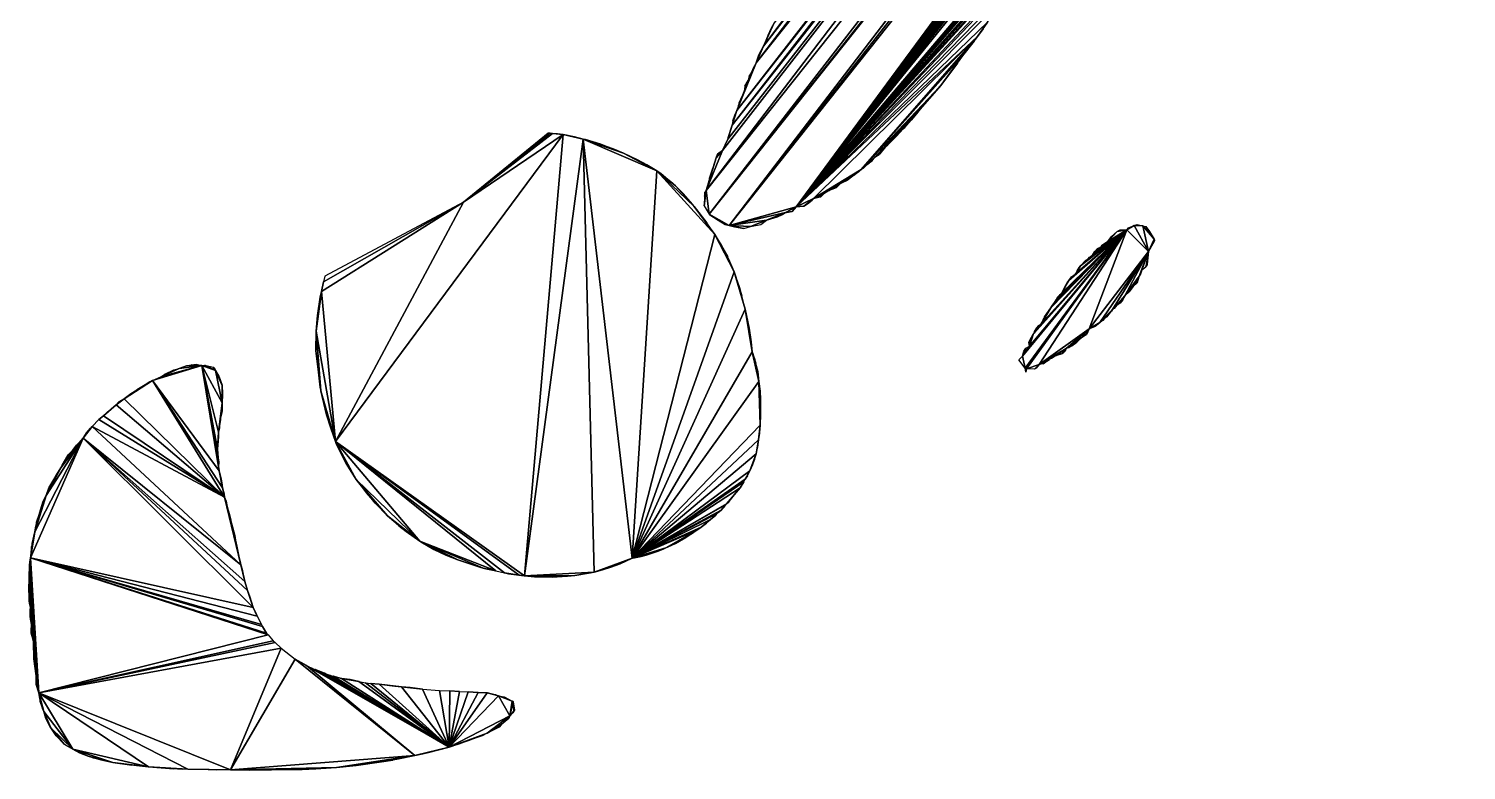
# Model space of a CAD drawing. Extents: x -94 to 96, y -86 to 90.
# Drawn here: x 7.9 to 95.6, y -86.2 to -41 of the extents above; entities that cross this region are included whole.
import ezdxf

# ---------------------------------------------------------------- set-up
doc = ezdxf.new("R2010")
doc.units = 0

msp = doc.modelspace()

# ---------------------------------------------------------------- linework, layer by layer
for points in [[(94.188, 13.059, 110), (53.396, -40.59, 110), (52.729, -42.01, 110)], [(94.472, 12.004, 110), (94.188, 13.059, 110), (52.729, -42.01, 110)], [(94.472, 12.004, 110), (52.729, -42.01, 110), (52.289, -43.034, 110)], [(94.66, 11.406, 110), (94.472, 12.004, 110), (52.289, -43.034, 110)], [(94.877, 10.856, 110), (94.66, 11.406, 110), (52.289, -43.034, 110)], [(94.923, 10.573, 110), (52.289, -43.034, 110), (51.116, -45.941, 110)], [(95, 10.082, 110), (94.923, 10.573, 110), (51.116, -45.941, 110)], [(94.923, 10.573, 110), (94.877, 10.856, 110), (52.289, -43.034, 110)], [(95, 10.082, 110), (51.116, -45.941, 110), (50.823, -46.849, 110)], [(95.134, 9.397, 110), (95, 10.082, 110), (50.823, -46.849, 110)], [(95.134, 9.397, 110), (50.231, -48.397, 110), (49.239, -50.833, 110)], [(95.508, 7.384, 110), (95.134, 9.397, 110), (49.239, -50.833, 110)], [(95.134, 9.397, 110), (50.557, -47.702, 110), (50.231, -48.397, 110)], [(95.134, 9.397, 110), (50.823, -46.849, 110), (50.557, -47.702, 110)], [(95.508, 7.384, 110), (49.239, -50.833, 110), (49.427, -52.278, 110)], [(95.583, 6.159, 110), (95.508, 7.384, 110), (49.427, -52.278, 110)], [(95.578, 5.81, 110), (95.583, 6.159, 110), (49.427, -52.278, 110)], [(95.578, 5.81, 110), (49.427, -52.278, 110), (50.639, -52.968, 110)], [(95.614, 4.593, 110), (95.578, 5.81, 110), (50.639, -52.968, 110)], [(95.511, 3.55, 110), (95.614, 4.593, 110), (50.639, -52.968, 110)], [(95.511, 3.55, 110), (50.639, -52.968, 110), (54.727, -51.837, 110)], [(95.323, 2.513, 110), (95.511, 3.55, 110), (54.727, -51.837, 110)], [(95.064, 1.767, 110), (95.323, 2.513, 110), (54.727, -51.837, 110)], [(94.509, 0.403, 110), (95.064, 1.767, 110), (54.727, -51.837, 110)], [(94.324, -0.103, 110), (94.509, 0.403, 110), (54.727, -51.837, 110)], [(94.127, -0.625, 110), (94.324, -0.103, 110), (54.727, -51.837, 110)], [(93.802, -1.147, 110), (94.127, -0.625, 110), (54.727, -51.837, 110)], [(93.411, -2.08, 110), (93.802, -1.147, 110), (54.727, -51.837, 110)], [(93.301, -2.336, 110), (93.411, -2.08, 110), (54.727, -51.837, 110)], [(92.815, -3.407, 110), (93.301, -2.336, 110), (54.727, -51.837, 110)], [(92.105, -4.664, 110), (92.815, -3.407, 110), (54.727, -51.837, 110)], [(91.987, -4.935, 110), (92.105, -4.664, 110), (54.727, -51.837, 110)], [(91.733, -5.337, 110), (91.987, -4.935, 110), (54.727, -51.837, 110)], [(91.345, -5.92, 110), (91.733, -5.337, 110), (54.727, -51.837, 110)], [(91.306, -5.996, 110), (91.345, -5.92, 110), (54.727, -51.837, 110)], [(91.435, -6.589, 110), (91.306, -5.996, 110), (54.727, -51.837, 110)], [(91.435, -6.589, 110), (54.727, -51.837, 110), (74.938, -27.978, 110)], [(54.727, -51.837, 110), (74.235, -28.884, 110), (74.938, -27.978, 110)], [(54.727, -51.837, 110), (73.492, -29.836, 110), (74.235, -28.884, 110)], [(54.727, -51.837, 110), (73.348, -30.071, 110), (73.492, -29.836, 110)], [(54.727, -51.837, 110), (72.618, -31.084, 110), (73.348, -30.071, 110)], [(54.727, -51.837, 110), (72.405, -31.393, 110), (72.618, -31.084, 110)], [(54.727, -51.837, 110), (72.017, -31.939, 110), (72.405, -31.393, 110)], [(54.727, -51.837, 110), (71.883, -32.144, 110), (72.017, -31.939, 110)], [(54.727, -51.837, 110), (71.421, -32.96, 110), (71.883, -32.144, 110)], [(54.727, -51.837, 110), (70.992, -33.617, 110), (71.421, -32.96, 110)], [(54.727, -51.837, 110), (70.869, -33.81, 110), (70.992, -33.617, 110)], [(54.727, -51.837, 110), (70.472, -34.464, 110), (70.869, -33.81, 110)], [(54.727, -51.837, 110), (70.053, -35.07, 110), (70.472, -34.464, 110)], [(54.727, -51.837, 110), (69.104, -36.47, 110), (70.053, -35.07, 110)], [(54.727, -51.837, 110), (68.74, -37.047, 110), (69.104, -36.47, 110)], [(54.727, -51.837, 110), (67.988, -38.202, 110), (68.74, -37.047, 110)], [(54.727, -51.837, 110), (67.28, -39.23, 110), (67.988, -38.202, 110)], [(54.727, -51.837, 110), (66.404, -40.551, 110), (67.28, -39.23, 110)], [(53.396, -40.59, 110), (53.015, -41.333, 110), (52.729, -42.01, 110)], [(53.396, -40.59, 110), (53.192, -40.953, 110), (53.015, -41.333, 110)], [(54.727, -51.837, 110), (65.8, -41.426, 110), (66.404, -40.551, 110)], [(65.8, -41.426, 110), (66.143, -40.954, 110), (66.404, -40.551, 110)], [(65.8, -41.426, 110), (66.005, -41.191, 110), (66.143, -40.954, 110)], [(52.729, -42.01, 110), (52.45, -42.538, 110), (52.289, -43.034, 110)], [(52.729, -42.01, 110), (52.674, -42.096, 110), (52.45, -42.538, 110)], [(54.727, -51.837, 110), (55.786, -51.33, 110), (65.8, -41.426, 110)], [(55.786, -51.33, 110), (58.698, -49.545, 110), (65.8, -41.426, 110)], [(58.698, -49.545, 110), (64.888, -42.605, 110), (65.8, -41.426, 110)], [(64.888, -42.605, 110), (65.584, -41.72, 110), (65.8, -41.426, 110)], [(64.888, -42.605, 110), (65.273, -42.125, 110), (65.584, -41.72, 110)], [(52.45, -42.538, 110), (52.378, -42.747, 110), (52.289, -43.034, 110)], [(58.698, -49.545, 110), (63.552, -44.416, 110), (64.888, -42.605, 110)], [(63.552, -44.416, 110), (64.577, -43.058, 110), (64.888, -42.605, 110)], [(52.289, -43.034, 110), (51.214, -45.646, 110), (51.116, -45.941, 110)], [(52.289, -43.034, 110), (51.563, -44.791, 110), (51.214, -45.646, 110)], [(52.289, -43.034, 110), (51.794, -44.121, 110), (51.563, -44.791, 110)], [(52.289, -43.034, 110), (51.991, -43.661, 110), (51.794, -44.121, 110)], [(51.991, -43.661, 110), (51.868, -43.82, 110), (51.794, -44.121, 110)], [(52.289, -43.034, 110), (52.113, -43.366, 110), (51.991, -43.661, 110)], [(63.552, -44.416, 110), (64.348, -43.38, 110), (64.577, -43.058, 110)], [(51.794, -44.121, 110), (51.598, -44.464, 110), (51.563, -44.791, 110)], [(51.794, -44.121, 110), (51.685, -44.281, 110), (51.598, -44.464, 110)], [(58.698, -49.545, 110), (59.539, -48.805, 110), (63.552, -44.416, 110)], [(59.539, -48.805, 110), (62.289, -45.869, 110), (63.552, -44.416, 110)], [(62.289, -45.869, 110), (63.521, -44.454, 110), (63.552, -44.416, 110)], [(62.289, -45.869, 110), (62.629, -45.491, 110), (63.521, -44.454, 110)], [(51.563, -44.791, 110), (51.235, -45.508, 110), (51.214, -45.646, 110)], [(62.289, -45.869, 110), (62.519, -45.627, 110), (62.629, -45.491, 110)], [(51.116, -45.941, 110), (50.87, -46.552, 110), (50.823, -46.849, 110)], [(51.116, -45.941, 110), (50.995, -46.187, 110), (50.87, -46.552, 110)], [(59.539, -48.805, 110), (60.182, -48.159, 110), (62.289, -45.869, 110)], [(60.182, -48.159, 110), (61.738, -46.534, 110), (62.289, -45.869, 110)], [(61.738, -46.534, 110), (62.183, -46.03, 110), (62.289, -45.869, 110)], [(61.738, -46.534, 110), (61.967, -46.298, 110), (62.183, -46.03, 110)], [(39.719, -47.33, 110), (39.597, -47.323, 110), (34.445, -51.551, 110)], [(39.868, -47.348, 110), (39.719, -47.33, 110), (34.445, -51.551, 110)], [(40.513, -47.417, 110), (39.868, -47.348, 110), (34.445, -51.551, 110)], [(40.513, -47.417, 110), (40.168, -47.371, 110), (39.868, -47.348, 110)], [(50.823, -46.849, 110), (50.582, -47.596, 110), (50.557, -47.702, 110)], [(50.823, -46.849, 110), (50.709, -47.185, 110), (50.582, -47.596, 110)], [(60.182, -48.159, 110), (60.77, -47.596, 110), (61.738, -46.534, 110)], [(60.77, -47.596, 110), (61.251, -47.074, 110), (61.738, -46.534, 110)], [(60.77, -47.596, 110), (60.852, -47.524, 110), (61.251, -47.074, 110)], [(61.251, -47.074, 110), (61.363, -46.978, 110), (61.738, -46.534, 110)], [(40.513, -47.417, 110), (34.445, -51.551, 110), (26.628, -66.156, 110)], [(40.513, -47.417, 110), (26.628, -66.156, 110), (38.148, -74.364, 110)], [(41.726, -47.688, 110), (40.513, -47.417, 110), (38.148, -74.364, 110)], [(41.726, -47.688, 110), (38.148, -74.364, 110), (42.398, -74.132, 110)], [(41.217, -47.548, 110), (40.893, -47.485, 110), (40.513, -47.417, 110)], [(41.726, -47.688, 110), (41.217, -47.548, 110), (40.513, -47.417, 110)], [(42.824, -48.004, 110), (41.869, -47.72, 110), (41.726, -47.688, 110)], [(43.153, -48.137, 110), (42.824, -48.004, 110), (41.726, -47.688, 110)], [(44.187, -48.561, 110), (43.153, -48.137, 110), (41.726, -47.688, 110)], [(41.726, -47.688, 110), (42.398, -74.132, 110), (44.733, -73.291, 110)], [(46.224, -49.63, 110), (44.187, -48.561, 110), (41.726, -47.688, 110)], [(46.224, -49.63, 110), (41.726, -47.688, 110), (44.733, -73.291, 110)], [(44.187, -48.561, 110), (43.576, -48.287, 110), (43.153, -48.137, 110)], [(50.557, -47.702, 110), (50.486, -47.842, 110), (50.231, -48.397, 110)], [(59.539, -48.805, 110), (59.839, -48.599, 110), (60.182, -48.159, 110)], [(59.839, -48.599, 110), (59.88, -48.572, 110), (60.182, -48.159, 110)], [(60.182, -48.159, 110), (60.321, -48.037, 110), (60.77, -47.596, 110)], [(45.055, -48.966, 110), (44.321, -48.61, 110), (44.187, -48.561, 110)], [(46.224, -49.63, 110), (45.055, -48.966, 110), (44.187, -48.561, 110)], [(46.224, -49.63, 110), (45.629, -49.267, 110), (45.055, -48.966, 110)], [(50.231, -48.397, 110), (49.859, -48.833, 110), (49.239, -50.833, 110)], [(49.859, -48.833, 110), (49.403, -50.274, 110), (49.239, -50.833, 110)], [(49.859, -48.833, 110), (49.42, -50.099, 110), (49.403, -50.274, 110)], [(50.231, -48.397, 110), (49.939, -48.62, 110), (49.859, -48.833, 110)], [(49.939, -48.62, 110), (49.917, -48.675, 110), (49.859, -48.833, 110)], [(50.231, -48.397, 110), (49.964, -48.589, 110), (49.939, -48.62, 110)], [(58.698, -49.545, 110), (59.007, -49.292, 110), (59.539, -48.805, 110)], [(59.007, -49.292, 110), (59.271, -49.075, 110), (59.539, -48.805, 110)], [(59.007, -49.292, 110), (59.189, -49.161, 110), (59.271, -49.075, 110)], [(59.271, -49.075, 110), (59.358, -49.02, 110), (59.539, -48.805, 110)], [(59.539, -48.805, 110), (59.804, -48.64, 110), (59.839, -48.599, 110)], [(49.774, -53.51, 110), (46.224, -49.63, 110), (44.733, -73.291, 110)], [(46.911, -50.163, 110), (46.505, -49.821, 110), (46.224, -49.63, 110)], [(47.371, -50.553, 110), (46.911, -50.163, 110), (46.224, -49.63, 110)], [(48.512, -51.802, 110), (47.371, -50.553, 110), (46.224, -49.63, 110)], [(49.774, -53.51, 110), (48.512, -51.802, 110), (46.224, -49.63, 110)], [(55.786, -51.33, 110), (56.483, -50.984, 110), (58.698, -49.545, 110)], [(56.483, -50.984, 110), (57.449, -50.384, 110), (58.698, -49.545, 110)], [(57.449, -50.384, 110), (58.181, -49.938, 110), (58.698, -49.545, 110)], [(57.449, -50.384, 110), (57.808, -50.222, 110), (58.181, -49.938, 110)], [(57.808, -50.222, 110), (57.843, -50.205, 110), (58.181, -49.938, 110)], [(58.181, -49.938, 110), (58.405, -49.768, 110), (58.698, -49.545, 110)], [(58.181, -49.938, 110), (58.314, -49.885, 110), (58.405, -49.768, 110)], [(58.405, -49.768, 110), (58.546, -49.683, 110), (58.698, -49.545, 110)], [(58.698, -49.545, 110), (58.836, -49.47, 110), (59.007, -49.292, 110)], [(47.371, -50.553, 110), (47.186, -50.388, 110), (46.911, -50.163, 110)], [(48.427, -51.689, 110), (47.853, -51.044, 110), (47.371, -50.553, 110)], [(48.512, -51.802, 110), (48.427, -51.689, 110), (47.371, -50.553, 110)], [(49.239, -50.833, 110), (49.143, -51.174, 110), (49.118, -51.771, 110)], [(49.239, -50.833, 110), (49.118, -51.771, 110), (49.427, -52.278, 110)], [(49.239, -50.833, 110), (49.142, -50.949, 110), (49.143, -51.174, 110)], [(56.483, -50.984, 110), (56.808, -50.786, 110), (57.449, -50.384, 110)], [(56.483, -50.984, 110), (56.748, -50.839, 110), (56.808, -50.786, 110)], [(56.808, -50.786, 110), (57.186, -50.643, 110), (57.449, -50.384, 110)], [(56.808, -50.786, 110), (56.982, -50.727, 110), (57.186, -50.643, 110)], [(57.186, -50.643, 110), (57.27, -50.57, 110), (57.449, -50.384, 110)], [(57.449, -50.384, 110), (57.792, -50.24, 110), (57.808, -50.222, 110)], [(34.445, -51.551, 110), (25.888, -56.42, 110), (25.766, -57.004, 110)], [(34.445, -51.551, 110), (25.766, -57.004, 110), (26.628, -66.156, 110)], [(34.445, -51.551, 110), (25.983, -56.074, 110), (25.888, -56.42, 110)], [(54.727, -51.837, 110), (55.202, -51.79, 110), (55.786, -51.33, 110)], [(55.202, -51.79, 110), (55.51, -51.576, 110), (55.786, -51.33, 110)], [(55.202, -51.79, 110), (55.239, -51.771, 110), (55.51, -51.576, 110)], [(55.51, -51.576, 110), (55.705, -51.422, 110), (55.786, -51.33, 110)], [(55.786, -51.33, 110), (56.183, -51.227, 110), (56.483, -50.984, 110)], [(55.786, -51.33, 110), (56.124, -51.249, 110), (56.183, -51.227, 110)], [(56.183, -51.227, 110), (56.227, -51.21, 110), (56.483, -50.984, 110)], [(49.285, -52.798, 110), (49.025, -52.447, 110), (48.512, -51.802, 110)], [(49.774, -53.51, 110), (49.285, -52.798, 110), (48.512, -51.802, 110)], [(49.427, -52.278, 110), (49.432, -52.289, 110), (49.434, -52.293, 110)], [(49.427, -52.278, 110), (49.434, -52.293, 110), (49.436, -52.296, 110)], [(49.427, -52.278, 110), (49.436, -52.296, 110), (49.459, -52.31, 110)], [(49.427, -52.278, 110), (49.459, -52.31, 110), (50.639, -52.968, 110)], [(49.436, -52.296, 110), (49.442, -52.301, 110), (49.459, -52.31, 110)], [(49.459, -52.31, 110), (49.964, -52.65, 110), (50.392, -52.908, 110)], [(49.459, -52.31, 110), (50.392, -52.908, 110), (50.639, -52.968, 110)], [(50.639, -52.968, 110), (54.085, -52.184, 110), (54.727, -51.837, 110)], [(50.639, -52.968, 110), (52.927, -52.646, 110), (54.085, -52.184, 110)], [(52.927, -52.646, 110), (53.584, -52.445, 110), (54.085, -52.184, 110)], [(52.927, -52.646, 110), (53.454, -52.489, 110), (53.584, -52.445, 110)], [(53.584, -52.445, 110), (53.899, -52.293, 110), (54.085, -52.184, 110)], [(54.085, -52.184, 110), (54.484, -52.115, 110), (54.727, -51.837, 110)], [(54.085, -52.184, 110), (54.139, -52.185, 110), (54.484, -52.115, 110)], [(54.484, -52.115, 110), (54.661, -51.932, 110), (54.727, -51.837, 110)], [(54.727, -51.837, 110), (55.183, -51.797, 110), (55.202, -51.79, 110)], [(50.639, -52.968, 110), (51.953, -53.027, 110), (52.927, -52.646, 110)], [(50.639, -52.968, 110), (50.96, -53.052, 110), (51.53, -53.147, 110)], [(50.639, -52.968, 110), (51.53, -53.147, 110), (51.953, -53.027, 110)], [(51.953, -53.027, 110), (52.573, -52.908, 110), (52.927, -52.646, 110)], [(74.904, -53.226, 110), (68.7, -61.687, 110), (68.545, -60.958, 110)], [(74.904, -53.226, 110), (68.545, -60.958, 110), (68.96, -60.33, 110)], [(74.904, -53.226, 110), (68.779, -61.714, 110), (68.7, -61.687, 110)], [(74.904, -53.226, 110), (69.56, -61.451, 110), (68.779, -61.714, 110)], [(74.904, -53.226, 110), (68.96, -60.33, 110), (69.221, -59.573, 110)], [(74.904, -53.226, 110), (69.221, -59.573, 110), (69.244, -59.54, 110)], [(74.904, -53.226, 110), (69.244, -59.54, 110), (69.687, -58.969, 110)], [(74.904, -53.226, 110), (72.611, -59.283, 110), (69.56, -61.451, 110)], [(69.687, -58.969, 110), (70.278, -57.994, 110), (74.904, -53.226, 110)], [(70.278, -57.994, 110), (70.485, -57.679, 110), (74.904, -53.226, 110)], [(70.485, -57.679, 110), (70.584, -57.512, 110), (74.904, -53.226, 110)], [(70.584, -57.512, 110), (70.84, -57.192, 110), (74.904, -53.226, 110)], [(70.84, -57.192, 110), (70.942, -57.092, 110), (74.904, -53.226, 110)], [(70.942, -57.092, 110), (71.361, -56.319, 110), (74.904, -53.226, 110)], [(71.361, -56.319, 110), (71.747, -55.946, 110), (74.904, -53.226, 110)], [(71.747, -55.946, 110), (71.813, -55.876, 110), (74.904, -53.226, 110)], [(71.813, -55.876, 110), (72.078, -55.424, 110), (74.904, -53.226, 110)], [(72.078, -55.424, 110), (72.817, -54.792, 110), (74.904, -53.226, 110)], [(74.904, -53.226, 110), (76.228, -54.55, 110), (72.611, -59.283, 110)], [(72.817, -54.792, 110), (73.333, -54.265, 110), (74.904, -53.226, 110)], [(73.333, -54.265, 110), (73.752, -53.943, 110), (74.904, -53.226, 110)], [(73.752, -53.943, 110), (74.308, -53.337, 110), (74.904, -53.226, 110)], [(73.752, -53.943, 110), (73.971, -53.633, 110), (74.308, -53.337, 110)], [(74.308, -53.337, 110), (74.493, -53.232, 110), (74.904, -53.226, 110)], [(74.904, -53.226, 110), (75.015, -53.121, 110), (75.354, -52.971, 110)], [(74.904, -53.226, 110), (75.354, -52.971, 110), (76.228, -54.55, 110)], [(75.354, -52.971, 110), (75.537, -52.904, 110), (75.888, -52.996, 110)], [(75.354, -52.971, 110), (75.888, -52.996, 110), (76.228, -54.55, 110)], [(75.888, -52.996, 110), (76.058, -53.038, 110), (76.58, -53.804, 110)], [(75.888, -52.996, 110), (76.58, -53.804, 110), (76.228, -54.55, 110)], [(76.058, -53.038, 110), (76.294, -53.337, 110), (76.58, -53.804, 110)], [(50.949, -55.807, 110), (49.774, -53.51, 110), (44.733, -73.291, 110)], [(50.559, -54.89, 110), (50.132, -54.098, 110), (49.774, -53.51, 110)], [(50.59, -54.973, 110), (50.559, -54.89, 110), (49.774, -53.51, 110)], [(50.949, -55.807, 110), (50.59, -54.973, 110), (49.774, -53.51, 110)], [(72.817, -54.792, 110), (72.927, -54.581, 110), (73.333, -54.265, 110)], [(72.927, -54.581, 110), (73.122, -54.38, 110), (73.333, -54.265, 110)], [(73.333, -54.265, 110), (73.363, -54.209, 110), (73.752, -53.943, 110)], [(73.363, -54.209, 110), (73.62, -54.03, 110), (73.752, -53.943, 110)], [(76.58, -53.804, 110), (76.598, -53.877, 110), (76.228, -54.55, 110)], [(76.598, -53.877, 110), (76.594, -53.885, 110), (76.228, -54.55, 110)], [(76.594, -53.885, 110), (76.58, -53.94, 110), (76.228, -54.55, 110)], [(76.58, -53.804, 110), (76.601, -53.858, 110), (76.598, -53.877, 110)], [(50.949, -55.807, 110), (50.912, -55.718, 110), (50.59, -54.973, 110)], [(72.078, -55.424, 110), (72.525, -55.022, 110), (72.817, -54.792, 110)], [(72.078, -55.424, 110), (72.405, -55.092, 110), (72.525, -55.022, 110)], [(72.525, -55.022, 110), (72.631, -54.902, 110), (72.817, -54.792, 110)], [(76.228, -54.55, 110), (73.267, -58.895, 110), (72.611, -59.283, 110)], [(76.228, -54.55, 110), (74.034, -58.097, 110), (73.267, -58.895, 110)], [(76.228, -54.55, 110), (74.774, -57.271, 110), (74.034, -58.097, 110)], [(76.228, -54.55, 110), (75.661, -56.071, 110), (74.774, -57.271, 110)], [(76.228, -54.55, 110), (75.817, -55.705, 110), (75.661, -56.071, 110)], [(76.228, -54.55, 110), (76.09, -55.455, 110), (75.817, -55.705, 110)], [(76.228, -54.55, 110), (76.156, -55.326, 110), (76.09, -55.455, 110)], [(51.61, -58.082, 110), (50.949, -55.807, 110), (44.733, -73.291, 110)], [(51.422, -57.25, 110), (51.285, -56.783, 110), (50.949, -55.807, 110)], [(51.61, -58.082, 110), (51.422, -57.25, 110), (50.949, -55.807, 110)], [(71.361, -56.319, 110), (71.521, -56.106, 110), (71.747, -55.946, 110)], [(71.813, -55.876, 110), (71.883, -55.731, 110), (72.078, -55.424, 110)], [(71.883, -55.731, 110), (71.995, -55.536, 110), (72.078, -55.424, 110)], [(75.661, -56.071, 110), (75.264, -56.717, 110), (74.774, -57.271, 110)], [(75.661, -56.071, 110), (75.533, -56.464, 110), (75.264, -56.717, 110)], [(75.661, -56.071, 110), (75.537, -56.457, 110), (75.533, -56.464, 110)], [(75.817, -55.705, 110), (75.741, -55.946, 110), (75.661, -56.071, 110)], [(76.09, -55.455, 110), (76.058, -55.508, 110), (75.817, -55.705, 110)], [(76.156, -55.326, 110), (76.117, -55.424, 110), (76.09, -55.455, 110)], [(25.766, -57.004, 110), (25.699, -57.343, 110), (25.454, -59.418, 110)], [(25.766, -57.004, 110), (25.454, -59.418, 110), (26.628, -66.156, 110)], [(25.766, -57.004, 110), (25.721, -57.188, 110), (25.699, -57.343, 110)], [(25.888, -56.42, 110), (25.824, -56.695, 110), (25.766, -57.004, 110)], [(70.942, -57.092, 110), (71.141, -56.689, 110), (71.361, -56.319, 110)], [(71.141, -56.689, 110), (71.267, -56.468, 110), (71.361, -56.319, 110)], [(75.264, -56.717, 110), (75.039, -57.015, 110), (74.774, -57.271, 110)], [(75.264, -56.717, 110), (75.073, -56.99, 110), (75.039, -57.015, 110)], [(75.533, -56.464, 110), (75.531, -56.468, 110), (75.264, -56.717, 110)], [(25.699, -57.343, 110), (25.537, -58.468, 110), (25.454, -59.418, 110)], [(25.699, -57.343, 110), (25.588, -57.965, 110), (25.537, -58.468, 110)], [(70.278, -57.994, 110), (70.318, -57.91, 110), (70.485, -57.679, 110)], [(70.584, -57.512, 110), (70.669, -57.341, 110), (70.84, -57.192, 110)], [(74.774, -57.271, 110), (74.303, -57.844, 110), (74.034, -58.097, 110)], [(74.303, -57.844, 110), (74.124, -58.034, 110), (74.034, -58.097, 110)], [(74.774, -57.271, 110), (74.587, -57.605, 110), (74.303, -57.844, 110)], [(74.587, -57.605, 110), (74.493, -57.723, 110), (74.303, -57.844, 110)], [(74.774, -57.271, 110), (74.671, -57.512, 110), (74.587, -57.605, 110)], [(75.039, -57.015, 110), (75.015, -57.05, 110), (74.774, -57.271, 110)], [(25.537, -58.468, 110), (25.492, -58.749, 110), (25.454, -59.418, 110)], [(52.045, -60.691, 110), (51.61, -58.082, 110), (44.733, -73.291, 110)], [(51.705, -58.484, 110), (51.687, -58.385, 110), (51.61, -58.082, 110)], [(51.861, -59.231, 110), (51.705, -58.484, 110), (51.61, -58.082, 110)], [(52.045, -60.691, 110), (51.861, -59.231, 110), (51.61, -58.082, 110)], [(69.687, -58.969, 110), (69.864, -58.624, 110), (70.278, -57.994, 110)], [(69.687, -58.969, 110), (69.796, -58.741, 110), (69.864, -58.624, 110)], [(69.864, -58.624, 110), (69.877, -58.556, 110), (70.278, -57.994, 110)], [(69.877, -58.556, 110), (70.241, -58.034, 110), (70.278, -57.994, 110)], [(74.034, -58.097, 110), (73.552, -58.658, 110), (73.267, -58.895, 110)], [(73.552, -58.658, 110), (73.449, -58.771, 110), (73.267, -58.895, 110)], [(74.034, -58.097, 110), (73.801, -58.386, 110), (73.552, -58.658, 110)], [(73.801, -58.386, 110), (73.679, -58.556, 110), (73.552, -58.658, 110)], [(74.034, -58.097, 110), (73.971, -58.208, 110), (73.801, -58.386, 110)], [(25.454, -59.418, 110), (25.442, -59.544, 110), (25.425, -60.632, 110)], [(25.454, -59.418, 110), (25.425, -60.632, 110), (25.736, -63.062, 110)], [(25.454, -59.418, 110), (25.736, -63.062, 110), (26.628, -66.156, 110)], [(51.995, -60.069, 110), (51.975, -59.927, 110), (51.861, -59.231, 110)], [(52.045, -60.691, 110), (51.995, -60.069, 110), (51.861, -59.231, 110)], [(68.96, -60.33, 110), (69.189, -59.599, 110), (69.221, -59.573, 110)], [(68.96, -60.33, 110), (68.996, -59.982, 110), (69.189, -59.599, 110)], [(69.244, -59.54, 110), (69.538, -59.077, 110), (69.687, -58.969, 110)], [(69.244, -59.54, 110), (69.41, -59.214, 110), (69.538, -59.077, 110)], [(69.244, -59.54, 110), (69.274, -59.436, 110), (69.41, -59.214, 110)], [(72.611, -59.283, 110), (71.2, -60.482, 110), (69.56, -61.451, 110)], [(72.611, -59.283, 110), (72.113, -59.829, 110), (71.2, -60.482, 110)], [(72.611, -59.283, 110), (72.431, -59.625, 110), (72.113, -59.829, 110)], [(72.431, -59.625, 110), (72.405, -59.661, 110), (72.113, -59.829, 110)], [(72.611, -59.283, 110), (72.458, -59.599, 110), (72.431, -59.625, 110)], [(73.267, -58.895, 110), (72.973, -59.123, 110), (72.611, -59.283, 110)], [(72.973, -59.123, 110), (72.927, -59.16, 110), (72.611, -59.283, 110)], [(73.267, -58.895, 110), (73.049, -59.077, 110), (72.973, -59.123, 110)], [(52.045, -60.691, 110), (52.004, -60.157, 110), (51.995, -60.069, 110)], [(68.545, -60.958, 110), (68.752, -60.456, 110), (68.96, -60.33, 110)], [(68.545, -60.958, 110), (68.612, -60.643, 110), (68.752, -60.456, 110)], [(68.96, -60.33, 110), (68.922, -60.121, 110), (68.996, -59.982, 110)], [(71.2, -60.482, 110), (70.237, -61.084, 110), (69.56, -61.451, 110)], [(71.2, -60.482, 110), (70.584, -60.909, 110), (70.237, -61.084, 110)], [(71.2, -60.482, 110), (70.988, -60.792, 110), (70.584, -60.909, 110)], [(71.2, -60.482, 110), (71.137, -60.643, 110), (70.988, -60.792, 110)], [(72.113, -59.829, 110), (71.554, -60.314, 110), (71.2, -60.482, 110)], [(71.554, -60.314, 110), (71.361, -60.45, 110), (71.2, -60.482, 110)], [(72.113, -59.829, 110), (71.862, -60.1, 110), (71.554, -60.314, 110)], [(71.862, -60.1, 110), (71.843, -60.121, 110), (71.554, -60.314, 110)], [(72.113, -59.829, 110), (71.883, -60.084, 110), (71.862, -60.1, 110)], [(25.425, -60.632, 110), (25.677, -62.839, 110), (25.736, -63.062, 110)], [(52.455, -62.505, 110), (52.045, -60.691, 110), (44.733, -73.291, 110)], [(52.389, -61.896, 110), (52.058, -60.734, 110), (52.045, -60.691, 110)], [(52.455, -62.505, 110), (52.389, -61.896, 110), (52.045, -60.691, 110)], [(52.28, -61.374, 110), (52.228, -61.165, 110), (52.058, -60.734, 110)], [(52.389, -61.896, 110), (52.28, -61.374, 110), (52.058, -60.734, 110)], [(68.7, -61.687, 110), (68.316, -61.165, 110), (68.545, -60.958, 110)], [(70.237, -61.084, 110), (69.796, -61.428, 110), (69.56, -61.451, 110)], [(70.237, -61.084, 110), (70.188, -61.165, 110), (69.796, -61.428, 110)], [(70.584, -60.909, 110), (70.318, -61.098, 110), (70.237, -61.084, 110)], [(70.988, -60.792, 110), (70.84, -60.85, 110), (70.584, -60.909, 110)], [(15.459, -62.44, 110), (15.964, -62.209, 110), (18.475, -61.512, 110)], [(15.459, -62.44, 110), (18.475, -61.512, 110), (19.534, -67.95, 110)], [(15.964, -62.209, 110), (16.015, -62.183, 110), (18.475, -61.512, 110)], [(16.015, -62.183, 110), (17.085, -61.7, 110), (18.475, -61.512, 110)], [(16.015, -62.183, 110), (16.223, -62.039, 110), (17.085, -61.7, 110)], [(16.223, -62.039, 110), (16.771, -61.791, 110), (17.085, -61.7, 110)], [(17.085, -61.7, 110), (17.53, -61.544, 110), (18.475, -61.512, 110)], [(17.085, -61.7, 110), (17.473, -61.554, 110), (17.53, -61.544, 110)], [(17.53, -61.544, 110), (17.82, -61.474, 110), (18.475, -61.512, 110)], [(17.82, -61.474, 110), (18.128, -61.444, 110), (18.475, -61.512, 110)], [(18.475, -61.512, 110), (18.65, -61.501, 110), (19.312, -61.826, 110)], [(18.475, -61.512, 110), (19.312, -61.826, 110), (19.71, -63.793, 110)], [(18.475, -61.512, 110), (19.71, -63.793, 110), (19.48, -65.596, 110)], [(18.475, -61.512, 110), (19.48, -65.596, 110), (19.436, -66.62, 110)], [(18.475, -61.512, 110), (19.436, -66.62, 110), (19.47, -67.161, 110)], [(18.475, -61.512, 110), (19.47, -67.161, 110), (19.497, -67.708, 110)], [(18.475, -61.512, 110), (19.497, -67.708, 110), (19.534, -67.95, 110)], [(18.65, -61.501, 110), (19.172, -61.627, 110), (19.312, -61.826, 110)], [(19.172, -61.627, 110), (19.246, -61.687, 110), (19.312, -61.826, 110)], [(19.312, -61.826, 110), (19.524, -62.209, 110), (19.712, -62.713, 110)], [(19.312, -61.826, 110), (19.712, -62.713, 110), (19.71, -62.746, 110)], [(19.312, -61.826, 110), (19.71, -62.746, 110), (19.71, -63.793, 110)], [(52.455, -62.505, 110), (52.436, -62.209, 110), (52.389, -61.896, 110)], [(68.779, -61.714, 110), (68.752, -61.921, 110), (68.7, -61.687, 110)], [(69.56, -61.451, 110), (69.274, -61.741, 110), (68.779, -61.714, 110)], [(69.56, -61.451, 110), (69.364, -61.687, 110), (69.274, -61.741, 110)], [(13.735, -63.557, 110), (14.129, -63.258, 110), (15.459, -62.44, 110)], [(13.735, -63.557, 110), (15.459, -62.44, 110), (19.863, -69.558, 110)], [(14.129, -63.258, 110), (14.496, -63.002, 110), (15.459, -62.44, 110)], [(14.496, -63.002, 110), (15.29, -62.501, 110), (15.459, -62.44, 110)], [(15.459, -62.44, 110), (19.534, -67.95, 110), (19.734, -68.993, 110)], [(15.459, -62.44, 110), (19.734, -68.993, 110), (19.863, -69.558, 110)], [(19.712, -62.713, 110), (19.714, -62.731, 110), (19.71, -62.746, 110)], [(19.71, -62.746, 110), (19.73, -63.253, 110), (19.725, -63.284, 110)], [(19.71, -62.746, 110), (19.725, -63.284, 110), (19.71, -63.793, 110)], [(25.736, -63.062, 110), (25.751, -63.159, 110), (26.082, -64.538, 110)], [(25.736, -63.062, 110), (26.082, -64.538, 110), (26.628, -66.156, 110)], [(52.531, -65.158, 110), (52.455, -62.505, 110), (44.733, -73.291, 110)], [(52.525, -63.085, 110), (52.491, -62.729, 110), (52.455, -62.505, 110)], [(52.55, -63.566, 110), (52.525, -63.085, 110), (52.455, -62.505, 110)], [(52.531, -65.158, 110), (52.55, -63.566, 110), (52.455, -62.505, 110)], [(52.55, -63.566, 110), (52.538, -63.253, 110), (52.525, -63.085, 110)], [(12.479, -64.598, 110), (12.685, -64.369, 110), (13.247, -63.919, 110)], [(12.479, -64.598, 110), (13.247, -63.919, 110), (19.863, -69.558, 110)], [(13.247, -63.919, 110), (13.398, -63.739, 110), (13.735, -63.557, 110)], [(13.247, -63.919, 110), (13.735, -63.557, 110), (19.863, -69.558, 110)], [(13.398, -63.739, 110), (13.431, -63.719, 110), (13.735, -63.557, 110)], [(13.735, -63.557, 110), (13.953, -63.372, 110), (14.129, -63.258, 110)], [(19.71, -63.793, 110), (19.549, -65.195, 110), (19.48, -65.596, 110)], [(19.71, -63.793, 110), (19.613, -64.737, 110), (19.549, -65.195, 110)], [(19.71, -63.793, 110), (19.694, -64.395, 110), (19.613, -64.737, 110)], [(19.71, -63.793, 110), (19.712, -64.299, 110), (19.694, -64.395, 110)], [(19.725, -63.284, 110), (19.717, -63.774, 110), (19.71, -63.793, 110)], [(52.531, -65.158, 110), (52.557, -64.818, 110), (52.55, -63.566, 110)], [(52.557, -64.818, 110), (52.559, -64.667, 110), (52.55, -63.566, 110)], [(11.772, -65.246, 110), (12.181, -64.818, 110), (19.863, -69.558, 110)], [(12.181, -64.818, 110), (12.288, -64.718, 110), (12.479, -64.598, 110)], [(12.181, -64.818, 110), (12.479, -64.598, 110), (19.863, -69.558, 110)], [(19.613, -64.737, 110), (19.612, -64.818, 110), (19.549, -65.195, 110)], [(26.082, -64.538, 110), (26.297, -65.224, 110), (26.364, -65.408, 110)], [(26.082, -64.538, 110), (26.364, -65.408, 110), (26.628, -66.156, 110)], [(11.236, -65.961, 110), (11.442, -65.635, 110), (11.772, -65.246, 110)], [(11.236, -65.961, 110), (11.772, -65.246, 110), (20.848, -73.69, 110)], [(11.442, -65.635, 110), (11.67, -65.34, 110), (11.772, -65.246, 110)], [(11.772, -65.246, 110), (19.863, -69.558, 110), (20.848, -73.69, 110)], [(19.48, -65.596, 110), (19.473, -66.134, 110), (19.436, -66.62, 110)], [(19.48, -65.596, 110), (19.487, -65.862, 110), (19.473, -66.134, 110)], [(19.549, -65.195, 110), (19.544, -65.34, 110), (19.48, -65.596, 110)], [(26.364, -65.408, 110), (26.537, -65.911, 110), (26.628, -66.156, 110)], [(52.431, -66.053, 110), (52.531, -65.158, 110), (44.733, -73.291, 110)], [(52.431, -66.053, 110), (52.465, -65.841, 110), (52.531, -65.158, 110)], [(52.465, -65.841, 110), (52.481, -65.725, 110), (52.531, -65.158, 110)], [(52.481, -65.725, 110), (52.522, -65.34, 110), (52.531, -65.158, 110)], [(8.012, -73.271, 110), (8.291, -71.682, 110), (11.236, -65.961, 110)], [(8.012, -73.271, 110), (11.236, -65.961, 110), (21.609, -76.291, 110)], [(8.291, -71.682, 110), (8.967, -69.459, 110), (11.236, -65.961, 110)], [(8.967, -69.459, 110), (9.874, -67.76, 110), (11.236, -65.961, 110)], [(9.874, -67.76, 110), (10.6, -66.684, 110), (11.236, -65.961, 110)], [(10.6, -66.684, 110), (10.822, -66.38, 110), (11.236, -65.961, 110)], [(11.236, -65.961, 110), (20.848, -73.69, 110), (21.097, -74.711, 110)], [(11.236, -65.961, 110), (21.097, -74.711, 110), (21.251, -75.256, 110)], [(11.236, -65.961, 110), (21.251, -75.256, 110), (21.609, -76.291, 110)], [(26.628, -66.156, 110), (26.671, -66.286, 110), (26.692, -66.339, 110)], [(26.628, -66.156, 110), (26.692, -66.339, 110), (27.878, -68.48, 110)], [(26.628, -66.156, 110), (27.878, -68.48, 110), (31.781, -72.254, 110)], [(26.628, -66.156, 110), (31.781, -72.254, 110), (36.407, -74.052, 110)], [(26.628, -66.156, 110), (36.407, -74.052, 110), (36.937, -74.174, 110)], [(26.628, -66.156, 110), (36.937, -74.174, 110), (37.83, -74.328, 110)], [(26.628, -66.156, 110), (37.83, -74.328, 110), (38.148, -74.364, 110)], [(26.692, -66.339, 110), (26.798, -66.56, 110), (27.276, -67.512, 110)], [(26.692, -66.339, 110), (27.276, -67.512, 110), (27.878, -68.48, 110)], [(52.287, -66.906, 110), (52.431, -66.053, 110), (44.733, -73.291, 110)], [(52.287, -66.906, 110), (52.352, -66.602, 110), (52.431, -66.053, 110)], [(52.352, -66.602, 110), (52.41, -66.384, 110), (52.431, -66.053, 110)], [(9.874, -67.76, 110), (10.346, -66.952, 110), (10.6, -66.684, 110)], [(9.874, -67.76, 110), (9.948, -67.604, 110), (10.346, -66.952, 110)], [(9.948, -67.604, 110), (10.3, -67.017, 110), (10.346, -66.952, 110)], [(10.346, -66.952, 110), (10.378, -66.906, 110), (10.6, -66.684, 110)], [(19.47, -67.161, 110), (19.499, -67.428, 110), (19.497, -67.708, 110)], [(27.276, -67.512, 110), (27.861, -68.457, 110), (27.878, -68.48, 110)], [(44.733, -73.291, 110), (51.912, -67.956, 110), (52.287, -66.906, 110)], [(51.912, -67.956, 110), (52.064, -67.583, 110), (52.287, -66.906, 110)], [(52.064, -67.583, 110), (52.205, -67.235, 110), (52.287, -66.906, 110)], [(8.967, -69.459, 110), (9.256, -68.779, 110), (9.874, -67.76, 110)], [(9.256, -68.779, 110), (9.559, -68.252, 110), (9.874, -67.76, 110)], [(9.559, -68.252, 110), (9.778, -67.906, 110), (9.874, -67.76, 110)], [(19.534, -67.95, 110), (19.653, -68.431, 110), (19.658, -68.471, 110)], [(19.534, -67.95, 110), (19.658, -68.471, 110), (19.694, -68.695, 110)], [(19.534, -67.95, 110), (19.694, -68.695, 110), (19.734, -68.993, 110)], [(44.733, -73.291, 110), (51.625, -68.471, 110), (51.912, -67.956, 110)], [(51.625, -68.471, 110), (51.766, -68.263, 110), (51.912, -67.956, 110)], [(51.625, -68.471, 110), (51.705, -68.369, 110), (51.766, -68.263, 110)], [(51.912, -67.956, 110), (52.004, -67.754, 110), (52.064, -67.583, 110)], [(8.967, -69.459, 110), (9.146, -68.993, 110), (9.256, -68.779, 110)], [(19.734, -68.993, 110), (19.829, -69.352, 110), (19.863, -69.558, 110)], [(27.878, -68.48, 110), (28.493, -69.298, 110), (29.055, -69.92, 110)], [(27.878, -68.48, 110), (29.055, -69.92, 110), (29.8, -70.699, 110)], [(27.878, -68.48, 110), (29.8, -70.699, 110), (31.781, -72.254, 110)], [(44.733, -73.291, 110), (51.53, -68.621, 110), (51.625, -68.471, 110)], [(44.733, -73.291, 110), (51.31, -68.999, 110), (51.53, -68.621, 110)], [(44.733, -73.291, 110), (50.486, -69.972, 110), (51.31, -68.999, 110)], [(50.486, -69.972, 110), (50.644, -69.828, 110), (51.31, -68.999, 110)], [(51.31, -68.999, 110), (51.462, -68.76, 110), (51.53, -68.621, 110)], [(8.291, -71.682, 110), (8.381, -71.165, 110), (8.967, -69.459, 110)], [(8.381, -71.165, 110), (8.546, -70.612, 110), (8.967, -69.459, 110)], [(8.546, -70.612, 110), (8.622, -70.334, 110), (8.967, -69.459, 110)], [(8.622, -70.334, 110), (8.798, -69.808, 110), (8.967, -69.459, 110)], [(19.863, -69.558, 110), (19.949, -69.814, 110), (19.993, -70.037, 110)], [(19.863, -69.558, 110), (19.993, -70.037, 110), (20.08, -70.358, 110)], [(19.863, -69.558, 110), (20.08, -70.358, 110), (20.242, -70.955, 110)], [(19.863, -69.558, 110), (20.242, -70.955, 110), (20.267, -71.081, 110)], [(19.863, -69.558, 110), (20.267, -71.081, 110), (20.285, -71.156, 110)], [(19.863, -69.558, 110), (20.285, -71.156, 110), (20.525, -72.191, 110)], [(19.863, -69.558, 110), (20.525, -72.191, 110), (20.736, -73.169, 110)], [(19.863, -69.558, 110), (20.736, -73.169, 110), (20.848, -73.69, 110)], [(29.055, -69.92, 110), (29.125, -70.002, 110), (29.8, -70.699, 110)], [(44.733, -73.291, 110), (50.424, -70.037, 110), (50.486, -69.972, 110)], [(44.733, -73.291, 110), (50.153, -70.35, 110), (50.424, -70.037, 110)], [(50.153, -70.35, 110), (50.351, -70.143, 110), (50.424, -70.037, 110)], [(50.486, -69.972, 110), (50.585, -69.893, 110), (50.644, -69.828, 110)], [(8.381, -71.165, 110), (8.378, -71.081, 110), (8.546, -70.612, 110)], [(20.08, -70.358, 110), (20.163, -70.626, 110), (20.242, -70.955, 110)], [(29.8, -70.699, 110), (30.497, -71.312, 110), (30.928, -71.659, 110)], [(29.8, -70.699, 110), (30.928, -71.659, 110), (31.781, -72.254, 110)], [(44.733, -73.291, 110), (49.964, -70.502, 110), (50.153, -70.35, 110)], [(44.733, -73.291, 110), (49.905, -70.559, 110), (49.964, -70.502, 110)], [(44.733, -73.291, 110), (49.51, -70.925, 110), (49.905, -70.559, 110)], [(44.733, -73.291, 110), (48.934, -71.401, 110), (49.51, -70.925, 110)], [(48.934, -71.401, 110), (49.251, -71.149, 110), (49.51, -70.925, 110)], [(49.51, -70.925, 110), (49.823, -70.658, 110), (49.905, -70.559, 110)], [(49.51, -70.925, 110), (49.574, -70.872, 110), (49.823, -70.658, 110)], [(49.964, -70.502, 110), (50.079, -70.422, 110), (50.153, -70.35, 110)], [(8.012, -73.271, 110), (8.029, -73.169, 110), (8.291, -71.682, 110)], [(8.029, -73.169, 110), (8.111, -72.491, 110), (8.291, -71.682, 110)], [(8.111, -72.491, 110), (8.124, -72.381, 110), (8.291, -71.682, 110)], [(8.291, -71.682, 110), (8.34, -71.335, 110), (8.381, -71.165, 110)], [(20.285, -71.156, 110), (20.482, -71.901, 110), (20.525, -72.191, 110)], [(30.928, -71.659, 110), (31.194, -71.85, 110), (31.781, -72.254, 110)], [(44.733, -73.291, 110), (48.632, -71.599, 110), (48.934, -71.401, 110)], [(44.733, -73.291, 110), (46.776, -72.646, 110), (48.632, -71.599, 110)], [(46.776, -72.646, 110), (48.398, -71.749, 110), (48.632, -71.599, 110)], [(46.776, -72.646, 110), (47.369, -72.391, 110), (48.398, -71.749, 110)], [(47.369, -72.391, 110), (48.371, -71.775, 110), (48.398, -71.749, 110)], [(47.369, -72.391, 110), (48, -72.017, 110), (48.371, -71.775, 110)], [(48.632, -71.599, 110), (48.677, -71.578, 110), (48.934, -71.401, 110)], [(8.029, -73.169, 110), (8.078, -72.719, 110), (8.111, -72.491, 110)], [(8.078, -72.719, 110), (8.086, -72.583, 110), (8.111, -72.491, 110)], [(20.525, -72.191, 110), (20.611, -72.546, 110), (20.736, -73.169, 110)], [(31.781, -72.254, 110), (31.838, -72.296, 110), (32.623, -72.757, 110)], [(31.781, -72.254, 110), (32.623, -72.757, 110), (34.09, -73.384, 110)], [(31.781, -72.254, 110), (34.09, -73.384, 110), (35.63, -73.889, 110)], [(31.781, -72.254, 110), (35.63, -73.889, 110), (36.407, -74.052, 110)], [(32.623, -72.757, 110), (33.363, -73.098, 110), (34.09, -73.384, 110)], [(44.733, -73.291, 110), (45.579, -73.098, 110), (46.776, -72.646, 110)], [(45.579, -73.098, 110), (46.308, -72.853, 110), (46.776, -72.646, 110)], [(46.308, -72.853, 110), (46.619, -72.73, 110), (46.776, -72.646, 110)], [(46.776, -72.646, 110), (46.931, -72.589, 110), (47.369, -72.391, 110)], [(7.911, -75.256, 110), (7.96, -73.69, 110), (8.012, -73.271, 110)], [(7.93, -75.538, 110), (7.911, -75.256, 110), (8.012, -73.271, 110)], [(7.946, -75.905, 110), (7.93, -75.538, 110), (8.012, -73.271, 110)], [(8.009, -76.3, 110), (7.946, -75.905, 110), (8.012, -73.271, 110)], [(7.96, -73.69, 110), (7.988, -73.393, 110), (8.012, -73.271, 110)], [(8.071, -77.344, 110), (8.009, -76.3, 110), (8.012, -73.271, 110)], [(8.012, -73.271, 110), (21.609, -76.291, 110), (21.839, -76.822, 110)], [(8.012, -73.271, 110), (21.839, -76.822, 110), (22.104, -77.339, 110)], [(8.012, -73.271, 110), (22.104, -77.339, 110), (22.181, -77.466, 110)], [(8.192, -78.387, 110), (8.071, -77.344, 110), (8.012, -73.271, 110)], [(8.012, -73.271, 110), (22.181, -77.466, 110), (22.425, -77.866, 110)], [(8.012, -73.271, 110), (22.425, -77.866, 110), (22.511, -77.971, 110)], [(8.358, -80.475, 110), (8.192, -78.387, 110), (8.012, -73.271, 110)], [(8.534, -81.519, 110), (8.358, -80.475, 110), (8.012, -73.271, 110)], [(8.534, -81.519, 110), (8.012, -73.271, 110), (22.511, -77.971, 110)], [(20.736, -73.169, 110), (20.809, -73.482, 110), (20.848, -73.69, 110)], [(34.09, -73.384, 110), (34.112, -73.393, 110), (35.496, -73.857, 110)], [(34.09, -73.384, 110), (35.496, -73.857, 110), (35.63, -73.889, 110)], [(42.398, -74.132, 110), (43.416, -73.835, 110), (44.733, -73.291, 110)], [(43.416, -73.835, 110), (43.999, -73.626, 110), (44.733, -73.291, 110)], [(43.416, -73.835, 110), (43.924, -73.656, 110), (43.999, -73.626, 110)], [(43.999, -73.626, 110), (44.068, -73.596, 110), (44.733, -73.291, 110)], [(44.733, -73.291, 110), (44.868, -73.263, 110), (45.579, -73.098, 110)], [(44.868, -73.263, 110), (45.267, -73.185, 110), (45.579, -73.098, 110)], [(45.579, -73.098, 110), (46.102, -72.926, 110), (46.308, -72.853, 110)], [(20.848, -73.69, 110), (20.927, -73.947, 110), (21, -74.254, 110)], [(20.848, -73.69, 110), (21, -74.254, 110), (21.055, -74.536, 110)], [(20.848, -73.69, 110), (21.055, -74.536, 110), (21.097, -74.711, 110)], [(35.63, -73.889, 110), (35.797, -73.933, 110), (36.407, -74.052, 110)], [(36.937, -74.174, 110), (37.18, -74.237, 110), (37.83, -74.328, 110)], [(37.83, -74.328, 110), (37.968, -74.349, 110), (38.148, -74.364, 110)], [(38.148, -74.364, 110), (41.218, -74.352, 110), (42.398, -74.132, 110)], [(38.148, -74.364, 110), (40.142, -74.42, 110), (41.218, -74.352, 110)], [(38.148, -74.364, 110), (38.765, -74.423, 110), (39.875, -74.437, 110)], [(38.148, -74.364, 110), (39.875, -74.437, 110), (40.142, -74.42, 110)], [(40.142, -74.42, 110), (40.789, -74.392, 110), (41.218, -74.352, 110)], [(41.218, -74.352, 110), (42.063, -74.2, 110), (42.398, -74.132, 110)], [(42.398, -74.132, 110), (42.921, -73.989, 110), (43.416, -73.835, 110)], [(21.097, -74.711, 110), (21.202, -75.064, 110), (21.251, -75.256, 110)], [(21.251, -75.256, 110), (21.39, -75.645, 110), (21.609, -76.291, 110)], [(7.946, -75.905, 110), (7.939, -75.778, 110), (7.93, -75.538, 110)], [(8.009, -76.3, 110), (7.956, -76.043, 110), (7.946, -75.905, 110)], [(8.006, -76.822, 110), (7.999, -76.424, 110), (8.009, -76.3, 110)], [(8.071, -77.344, 110), (8.006, -76.822, 110), (8.009, -76.3, 110)], [(21.609, -76.291, 110), (21.761, -76.627, 110), (21.839, -76.822, 110)], [(8.071, -77.344, 110), (8.022, -77.012, 110), (8.006, -76.822, 110)], [(8.061, -77.866, 110), (8.051, -77.704, 110), (8.071, -77.344, 110)], [(8.153, -78.205, 110), (8.061, -77.866, 110), (8.071, -77.344, 110)], [(8.192, -78.387, 110), (8.153, -78.205, 110), (8.071, -77.344, 110)], [(8.534, -81.519, 110), (22.511, -77.971, 110), (22.825, -78.33, 110)], [(22.181, -77.466, 110), (22.303, -77.658, 110), (22.425, -77.866, 110)], [(8.214, -79.434, 110), (8.214, -79.431, 110), (8.192, -78.387, 110)], [(8.358, -80.475, 110), (8.214, -79.434, 110), (8.192, -78.387, 110)], [(8.534, -81.519, 110), (22.825, -78.33, 110), (22.942, -78.445, 110)], [(8.534, -81.519, 110), (22.942, -78.445, 110), (23.304, -78.773, 110)], [(20.216, -86.209, 110), (8.534, -81.519, 110), (23.304, -78.773, 110)], [(20.216, -86.209, 110), (23.304, -78.773, 110), (24.161, -79.445, 110)], [(31.468, -85.336, 110), (20.216, -86.209, 110), (24.161, -79.445, 110)], [(24.161, -79.445, 110), (24.549, -79.658, 110), (24.855, -79.845, 110)], [(31.468, -85.336, 110), (24.161, -79.445, 110), (24.855, -79.845, 110)], [(8.373, -80.997, 110), (8.361, -80.623, 110), (8.358, -80.475, 110)], [(8.534, -81.519, 110), (8.373, -80.997, 110), (8.358, -80.475, 110)], [(33.565, -84.822, 110), (31.468, -85.336, 110), (24.855, -79.845, 110)], [(33.565, -84.822, 110), (24.855, -79.845, 110), (24.913, -79.875, 110)], [(33.565, -84.822, 110), (24.913, -79.875, 110), (25.178, -80.003, 110)], [(33.565, -84.822, 110), (25.178, -80.003, 110), (25.386, -80.085, 110)], [(25.386, -80.085, 110), (25.748, -80.218, 110), (25.957, -80.314, 110)], [(33.565, -84.822, 110), (25.386, -80.085, 110), (25.957, -80.314, 110)], [(33.565, -84.822, 110), (25.957, -80.314, 110), (26.269, -80.439, 110)], [(33.565, -84.822, 110), (26.269, -80.439, 110), (26.479, -80.496, 110)], [(26.479, -80.496, 110), (26.792, -80.563, 110), (27.001, -80.625, 110)], [(33.565, -84.822, 110), (26.479, -80.496, 110), (27.001, -80.625, 110)], [(27.001, -80.625, 110), (27.314, -80.655, 110), (27.522, -80.692, 110)], [(27.001, -80.625, 110), (27.522, -80.692, 110), (28.042, -80.822, 110)], [(33.565, -84.822, 110), (27.001, -80.625, 110), (28.042, -80.822, 110)], [(8.603, -81.951, 110), (8.568, -81.761, 110), (8.534, -81.519, 110)], [(8.823, -82.652, 110), (8.603, -81.951, 110), (8.534, -81.519, 110)], [(10.601, -84.951, 110), (8.823, -82.652, 110), (8.534, -81.519, 110)], [(15.213, -86.021, 110), (10.601, -84.951, 110), (8.534, -81.519, 110)], [(17.607, -86.177, 110), (15.213, -86.021, 110), (8.534, -81.519, 110)], [(20.216, -86.209, 110), (17.607, -86.177, 110), (8.534, -81.519, 110)], [(27.522, -80.692, 110), (27.9, -80.784, 110), (28.042, -80.822, 110)], [(33.565, -84.822, 110), (28.042, -80.822, 110), (28.462, -80.891, 110)], [(33.565, -84.822, 110), (28.462, -80.891, 110), (28.775, -80.93, 110)], [(28.775, -80.93, 110), (29.088, -80.959, 110), (29.297, -80.989, 110)], [(33.565, -84.822, 110), (28.775, -80.93, 110), (29.297, -80.989, 110)], [(29.297, -80.989, 110), (29.958, -81.053, 110), (30.24, -81.096, 110)], [(29.297, -80.989, 110), (30.24, -81.096, 110), (30.654, -81.15, 110)], [(33.565, -84.822, 110), (29.297, -80.989, 110), (30.654, -81.15, 110)], [(30.654, -81.15, 110), (31.019, -81.168, 110), (31.176, -81.193, 110)], [(30.654, -81.15, 110), (31.176, -81.193, 110), (31.929, -81.287, 110)], [(30.654, -81.15, 110), (31.929, -81.287, 110), (33.565, -84.822, 110)], [(31.176, -81.193, 110), (31.503, -81.22, 110), (31.929, -81.287, 110)], [(31.929, -81.287, 110), (32.977, -81.364, 110), (33.565, -84.822, 110)], [(32.977, -81.364, 110), (33.595, -81.394, 110), (33.565, -84.822, 110)], [(33.595, -81.394, 110), (34.2, -81.431, 110), (33.565, -84.822, 110)], [(34.2, -81.431, 110), (34.719, -81.453, 110), (33.565, -84.822, 110)], [(34.719, -81.453, 110), (35.328, -81.496, 110), (33.565, -84.822, 110)], [(35.328, -81.496, 110), (35.87, -81.516, 110), (33.565, -84.822, 110)], [(35.87, -81.516, 110), (36.571, -81.695, 110), (33.565, -84.822, 110)], [(33.595, -81.394, 110), (33.785, -81.394, 110), (34.2, -81.431, 110)], [(34.719, -81.453, 110), (34.829, -81.449, 110), (35.328, -81.496, 110)], [(35.328, -81.496, 110), (35.351, -81.497, 110), (35.87, -81.516, 110)], [(35.87, -81.516, 110), (35.873, -81.516, 110), (36.571, -81.695, 110)], [(35.873, -81.516, 110), (35.898, -81.519, 110), (36.571, -81.695, 110)], [(35.898, -81.519, 110), (36.395, -81.618, 110), (36.571, -81.695, 110)], [(8.734, -82.392, 110), (8.606, -82.041, 110), (8.603, -81.951, 110)], [(8.823, -82.652, 110), (8.734, -82.392, 110), (8.603, -81.951, 110)], [(8.823, -82.652, 110), (8.776, -82.521, 110), (8.734, -82.392, 110)], [(36.571, -81.695, 110), (37.267, -82.913, 110), (33.565, -84.822, 110)], [(36.571, -81.695, 110), (36.917, -81.754, 110), (37.407, -82.009, 110)], [(36.571, -81.695, 110), (37.407, -82.009, 110), (37.267, -82.913, 110)], [(37.407, -82.009, 110), (37.46, -82.062, 110), (37.267, -82.913, 110)], [(37.46, -82.062, 110), (37.498, -82.624, 110), (37.267, -82.913, 110)], [(37.407, -82.009, 110), (37.438, -82.023, 110), (37.46, -82.062, 110)], [(37.438, -82.023, 110), (37.46, -82.041, 110), (37.46, -82.062, 110)], [(37.46, -82.062, 110), (37.552, -82.563, 110), (37.498, -82.624, 110)], [(9.202, -83.552, 110), (8.955, -83.084, 110), (8.823, -82.652, 110)], [(9.256, -83.649, 110), (9.202, -83.552, 110), (8.823, -82.652, 110)], [(10.601, -84.951, 110), (9.256, -83.649, 110), (8.823, -82.652, 110)], [(37.267, -82.913, 110), (35.873, -83.965, 110), (33.565, -84.822, 110)], [(37.267, -82.913, 110), (36.762, -83.452, 110), (35.873, -83.965, 110)], [(37.267, -82.913, 110), (37.209, -83.084, 110), (36.762, -83.452, 110)], [(37.498, -82.624, 110), (37.438, -82.721, 110), (37.267, -82.913, 110)], [(9.256, -83.649, 110), (9.232, -83.606, 110), (9.202, -83.552, 110)], [(10.065, -84.65, 110), (9.574, -84.128, 110), (9.256, -83.649, 110)], [(10.601, -84.951, 110), (10.065, -84.65, 110), (9.256, -83.649, 110)], [(35.873, -83.965, 110), (34.744, -84.412, 110), (33.565, -84.822, 110)], [(35.873, -83.965, 110), (35.579, -84.128, 110), (34.744, -84.412, 110)], [(36.762, -83.452, 110), (36.602, -83.606, 110), (35.873, -83.965, 110)], [(10.601, -84.951, 110), (10.292, -84.796, 110), (10.065, -84.65, 110)], [(11.009, -85.172, 110), (10.846, -85.088, 110), (10.601, -84.951, 110)], [(11.527, -85.371, 110), (11.009, -85.172, 110), (10.601, -84.951, 110)], [(13.043, -85.765, 110), (11.527, -85.371, 110), (10.601, -84.951, 110)], [(15.213, -86.021, 110), (13.043, -85.765, 110), (10.601, -84.951, 110)], [(33.565, -84.822, 110), (32.22, -85.169, 110), (31.468, -85.336, 110)], [(33.565, -84.822, 110), (32.683, -85.054, 110), (32.22, -85.169, 110)], [(34.744, -84.412, 110), (34.141, -84.65, 110), (33.565, -84.822, 110)], [(11.527, -85.371, 110), (11.344, -85.314, 110), (11.009, -85.172, 110)], [(12.3, -85.606, 110), (11.866, -85.493, 110), (11.527, -85.371, 110)], [(13.043, -85.765, 110), (12.3, -85.606, 110), (11.527, -85.371, 110)], [(13.043, -85.765, 110), (12.454, -85.651, 110), (12.3, -85.606, 110)], [(14.193, -85.922, 110), (13.431, -85.821, 110), (13.043, -85.765, 110)], [(14.475, -85.949, 110), (14.193, -85.922, 110), (13.043, -85.765, 110)], [(15.213, -86.021, 110), (14.475, -85.949, 110), (13.043, -85.765, 110)], [(31.468, -85.336, 110), (26.687, -86.074, 110), (20.216, -86.209, 110)], [(31.468, -85.336, 110), (30.362, -85.56, 110), (26.687, -86.074, 110)], [(30.362, -85.56, 110), (29.581, -85.71, 110), (26.687, -86.074, 110)], [(29.581, -85.71, 110), (27.888, -85.942, 110), (26.687, -86.074, 110)], [(27.888, -85.942, 110), (27.145, -86.028, 110), (26.687, -86.074, 110)], [(29.581, -85.71, 110), (28.704, -85.838, 110), (27.888, -85.942, 110)], [(30.362, -85.56, 110), (30.132, -85.612, 110), (29.581, -85.71, 110)], [(30.132, -85.612, 110), (30.008, -85.636, 110), (29.581, -85.71, 110)], [(31.468, -85.336, 110), (30.431, -85.55, 110), (30.362, -85.56, 110)], [(32.22, -85.169, 110), (32.21, -85.172, 110), (31.468, -85.336, 110)], [(32.21, -85.172, 110), (31.953, -85.243, 110), (31.468, -85.336, 110)], [(31.953, -85.243, 110), (31.698, -85.296, 110), (31.468, -85.336, 110)], [(15.213, -86.021, 110), (14.696, -85.986, 110), (14.475, -85.949, 110)], [(16.771, -86.15, 110), (15.519, -86.064, 110), (15.213, -86.021, 110)], [(17.293, -86.163, 110), (16.771, -86.15, 110), (15.213, -86.021, 110)], [(17.607, -86.177, 110), (17.293, -86.163, 110), (15.213, -86.021, 110)], [(18.859, -86.193, 110), (17.815, -86.189, 110), (17.607, -86.177, 110)], [(20.216, -86.209, 110), (18.859, -86.193, 110), (17.607, -86.177, 110)], [(20.216, -86.209, 110), (19.381, -86.226, 110), (18.859, -86.193, 110)], [(26.687, -86.074, 110), (23.347, -86.192, 110), (20.216, -86.209, 110)], [(23.347, -86.192, 110), (22.721, -86.202, 110), (20.216, -86.209, 110)], [(22.721, -86.202, 110), (21.938, -86.209, 110), (20.216, -86.209, 110)], [(21.35, -86.235, 110), (21.199, -86.238, 110), (20.216, -86.209, 110)], [(21.938, -86.209, 110), (21.35, -86.235, 110), (20.216, -86.209, 110)], [(22.721, -86.202, 110), (22.251, -86.213, 110), (21.938, -86.209, 110)], [(23.347, -86.192, 110), (23.034, -86.2, 110), (22.721, -86.202, 110)], [(26.687, -86.074, 110), (24.6, -86.181, 110), (23.347, -86.192, 110)], [(24.6, -86.181, 110), (23.556, -86.202, 110), (23.347, -86.192, 110)], [(26.687, -86.074, 110), (25.435, -86.146, 110), (24.6, -86.181, 110)], [(25.435, -86.146, 110), (25.226, -86.157, 110), (24.6, -86.181, 110)], [(26.687, -86.074, 110), (25.644, -86.146, 110), (25.435, -86.146, 110)]]:
    msp.add_3dface(points)

doc.saveas('drawing.dxf')
